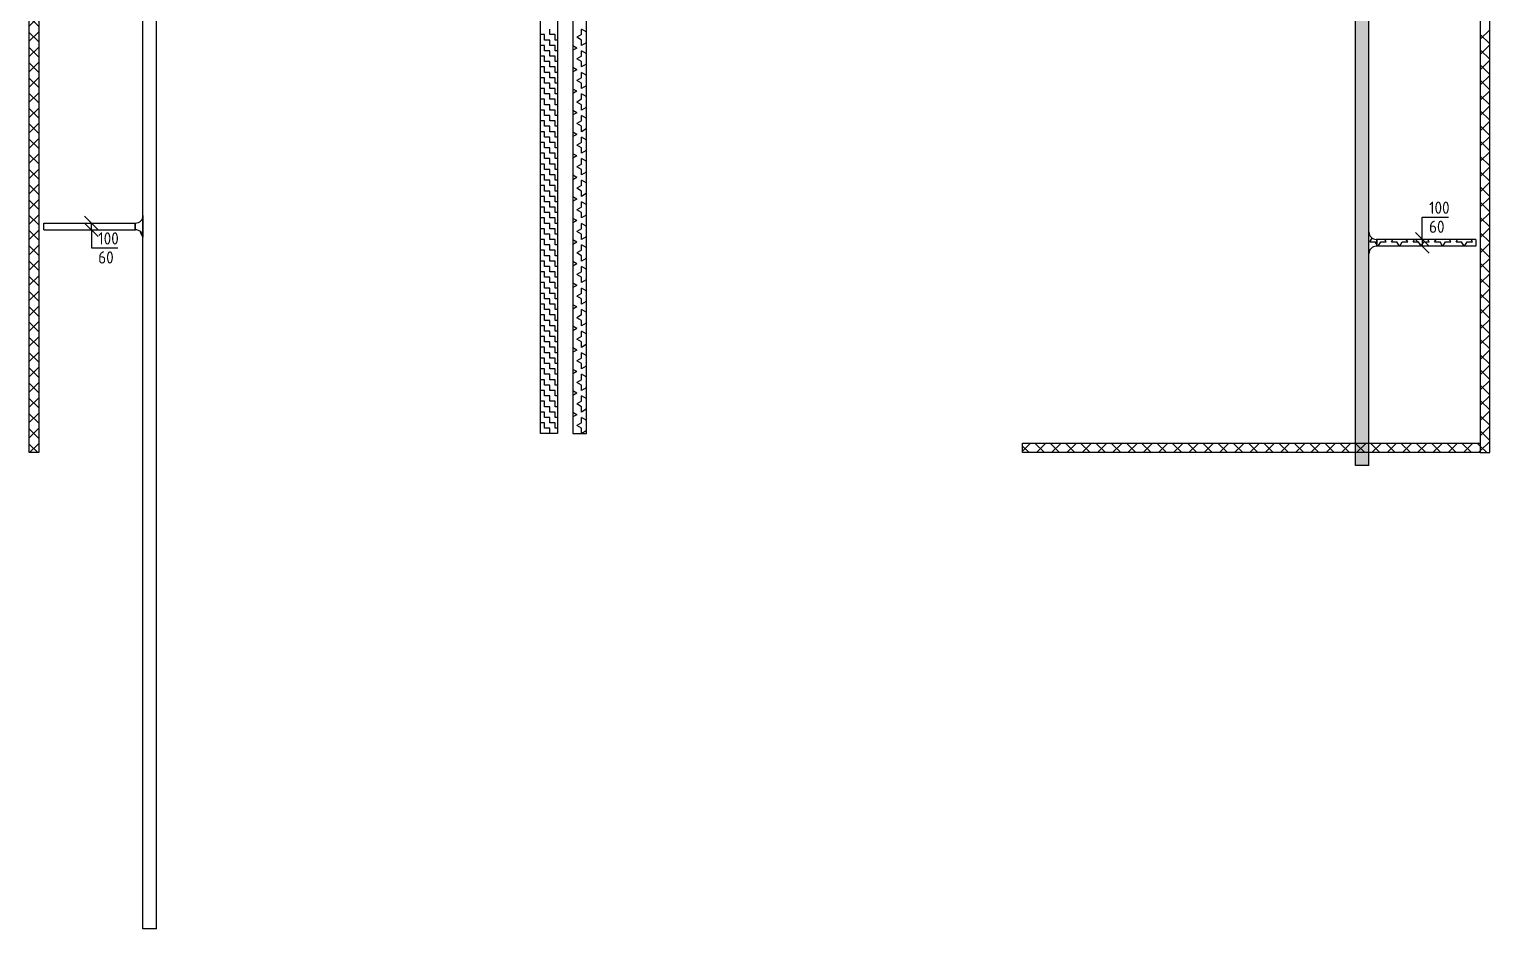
# Model space of a CAD drawing. Header units: millimetres. Extents: x -3262 to 109714, y 0 to 217318.
# Drawn here: x 88216 to 109714, y 162564 to 175807 of the extents above; entities that cross this region are included whole.
import ezdxf

# ---------------------------------------------------------------- set-up
doc = ezdxf.new("R2010")
doc.units = ezdxf.units.MM
doc.header["$LTSCALE"] = 100
for name, color, linetype in [('BL$4----_STEMPEL', 7, 'Continuous'), ('EL6131--_ENERGIEBEDR (1996)', 2, 'Continuous'), ('EL6131--_GEBOUWINST (1996)', 2, 'Continuous'), ('EL6131--_KG_D', 3, 'Continuous'), ('EM6131--_KG', 1, 'Continuous')]:
    doc.layers.add(name, color=color, linetype=linetype)
doc.styles.add('buro-018', font='BUROFONT.shx', dxfattribs={"height": 180})
doc.styles.add('CofelyArial', font='arial.ttf')
doc.styles.add('STABICAD-018', font='ISOCP.SHX', dxfattribs={"height": 1.8})

# ---------------------------------------------------------------- blocks, each defined once
blk = doc.blocks.new('*X49')
at = {"color": 0}
for p, q in [((12738, 35637), (12862, 35762)), ((12871, 35622), (12738, 35756)), ((12947, 35622), (13087, 35762)), ((13096, 35622), (12956, 35762)), ((13171, 35622), (13311, 35762)), ((13320, 35622), (13180, 35762)), ((13396, 35622), (13536, 35762)), ((13545, 35622), (13405, 35762)), ((13620, 35622), (13760, 35762)), ((13769, 35622), (13629, 35762)), ((13845, 35622), (13985, 35762)), ((13994, 35622), (13854, 35762)), ((14069, 35622), (14209, 35762)), ((14218, 35622), (14078, 35762)), ((14294, 35622), (14434, 35762)), ((14443, 35622), (14303, 35762)), ((14518, 35622), (14658, 35762)), ((14667, 35622), (14527, 35762)), ((14743, 35622), (14883, 35762)), ((14892, 35622), (14752, 35762)), ((14968, 35622), (15108, 35762)), ((15116, 35622), (14976, 35762)), ((15192, 35622), (15332, 35762)), ((15341, 35622), (15201, 35762)), ((15417, 35622), (15557, 35762)), ((15565, 35622), (15425, 35762)), ((15641, 35622), (15781, 35762)), ((15790, 35622), (15650, 35762)), ((15866, 35622), (16006, 35762)), ((16014, 35622), (15874, 35762)), ((16090, 35622), (16230, 35762)), ((16239, 35622), (16099, 35762)), ((16315, 35622), (16455, 35762)), ((16463, 35622), (16323, 35762)), ((16539, 35622), (16679, 35762)), ((16688, 35622), (16548, 35762)), ((16764, 35622), (16904, 35762)), ((16912, 35622), (16772, 35762)), ((16988, 35622), (17128, 35762)), ((17137, 35622), (16997, 35762)), ((17213, 35622), (17353, 35762)), ((17361, 35622), (17221, 35762)), ((17437, 35622), (17577, 35762)), ((17586, 35622), (17446, 35762)), ((17662, 35622), (17802, 35762)), ((17810, 35622), (17670, 35762)), ((17886, 35622), (18026, 35762)), ((18035, 35622), (17895, 35762)), ((18111, 35622), (18251, 35762)), ((18259, 35622), (18119, 35762)), ((18335, 35622), (18475, 35762)), ((18484, 35622), (18344, 35762)), ((18560, 35622), (18700, 35762)), ((18708, 35622), (18568, 35762)), ((18784, 35622), (18924, 35762)), ((18933, 35622), (18793, 35762)), ((19009, 35622), (19149, 35762)), ((19157, 35622), (19017, 35762)), ((19233, 35622), (19373, 35762)), ((19382, 35622), (19242, 35762)), ((19458, 35622), (19598, 35762)), ((19606, 35622), (19466, 35762)), ((19682, 35622), (19822, 35762)), ((19831, 35622), (19691, 35762)), ((19907, 35622), (20047, 35762)), ((20055, 35622), (19915, 35762)), ((20131, 35622), (20271, 35762)), ((20280, 35622), (20140, 35762)), ((20356, 35622), (20496, 35762)), ((20505, 35622), (20365, 35762)), ((20580, 35622), (20720, 35762)), ((20729, 35622), (20589, 35762)), ((20805, 35622), (20945, 35762)), ((20954, 35622), (20814, 35762)), ((21029, 35622), (21169, 35762)), ((21178, 35622), (21038, 35762)), ((21254, 35622), (21394, 35762)), ((21403, 35622), (21263, 35762)), ((21478, 35622), (21618, 35762)), ((21627, 35622), (21487, 35762)), ((21703, 35622), (21843, 35762)), ((21852, 35622), (21712, 35762)), ((21927, 35622), (22067, 35762)), ((22076, 35622), (21936, 35762)), ((22152, 35622), (22292, 35762)), ((22301, 35622), (22161, 35762)), ((22376, 35622), (22516, 35762)), ((22525, 35622), (22385, 35762)), ((22601, 35622), (22741, 35762)), ((22750, 35622), (22610, 35762)), ((22825, 35622), (22965, 35762)), ((22974, 35622), (22834, 35762)), ((23050, 35622), (23190, 35762)), ((23199, 35622), (23059, 35762)), ((23274, 35622), (23414, 35762)), ((23423, 35622), (23283, 35762)), ((23499, 35622), (23639, 35762)), ((23648, 35622), (23508, 35762)), ((23723, 35622), (23863, 35762)), ((23872, 35622), (23732, 35762)), ((23948, 35622), (24088, 35762)), ((24097, 35622), (23957, 35762)), ((24172, 35622), (24312, 35762)), ((24321, 35622), (24181, 35762)), ((24397, 35622), (24537, 35762)), ((24546, 35622), (24406, 35762)), ((24621, 35622), (24761, 35762)), ((24770, 35622), (24630, 35762)), ((24846, 35622), (24986, 35762)), ((24995, 35622), (24855, 35762)), ((25070, 35622), (25210, 35762)), ((25219, 35622), (25079, 35762)), ((25295, 35622), (25435, 35762)), ((25444, 35622), (25304, 35762)), ((25519, 35622), (25659, 35762)), ((25668, 35622), (25528, 35762)), ((25744, 35622), (25884, 35762)), ((25893, 35622), (25753, 35762)), ((25968, 35622), (26108, 35762)), ((26117, 35622), (25977, 35762)), ((26193, 35622), (26333, 35762)), ((26342, 35622), (26202, 35762)), ((26417, 35622), (26557, 35762)), ((26566, 35622), (26426, 35762)), ((26642, 35622), (26782, 35762)), ((26791, 35622), (26651, 35762)), ((26866, 35622), (27006, 35762)), ((27015, 35622), (26875, 35762)), ((27091, 35622), (27231, 35762)), ((27240, 35622), (27100, 35762)), ((27315, 35622), (27455, 35762)), ((27464, 35622), (27324, 35762)), ((27540, 35622), (27680, 35762)), ((27689, 35622), (27549, 35762)), ((27764, 35622), (27904, 35762)), ((27913, 35622), (27773, 35762)), ((27989, 35622), (28129, 35762)), ((28138, 35622), (27998, 35762)), ((28213, 35622), (28353, 35762)), ((28362, 35622), (28222, 35762)), ((28438, 35622), (28578, 35762)), ((28587, 35622), (28447, 35762)), ((28662, 35622), (28802, 35762)), ((28811, 35622), (28671, 35762)), ((28887, 35622), (29027, 35762)), ((29036, 35622), (28896, 35762)), ((29111, 35622), (29251, 35762)), ((29260, 35622), (29120, 35762)), ((29336, 35622), (29476, 35762)), ((29485, 35622), (29345, 35762)), ((29560, 35622), (29700, 35762)), ((29709, 35622), (29569, 35762)), ((29785, 35622), (29925, 35762)), ((29934, 35622), (29794, 35762)), ((30009, 35622), (30149, 35762)), ((30158, 35622), (30018, 35762)), ((30234, 35622), (30374, 35762)), ((30383, 35622), (30243, 35762)), ((30458, 35622), (30598, 35762)), ((30607, 35622), (30467, 35762))]:
    blk.add_line(p, q, dxfattribs=at)
blk = doc.blocks.new('*X57')
at = {"color": 0}
for p, q in [((12738, 14309), (12832, 14404)), ((12902, 14264), (12762, 14404)), ((12917, 14264), (13057, 14404)), ((13126, 14264), (12986, 14404)), ((13141, 14264), (13281, 14404)), ((13351, 14264), (13211, 14404)), ((13366, 14264), (13506, 14404)), ((13575, 14264), (13435, 14404)), ((13590, 14264), (13730, 14404)), ((13800, 14264), (13660, 14404)), ((13815, 14264), (13955, 14404)), ((14024, 14264), (13884, 14404)), ((14039, 14264), (14179, 14404)), ((14249, 14264), (14109, 14404)), ((14264, 14264), (14404, 14404)), ((14473, 14264), (14333, 14404)), ((14488, 14264), (14628, 14404)), ((14698, 14264), (14558, 14404)), ((14713, 14264), (14853, 14404)), ((14922, 14264), (14782, 14404)), ((14937, 14264), (15077, 14404)), ((15147, 14264), (15007, 14404)), ((15162, 14264), (15302, 14404)), ((15371, 14264), (15231, 14404)), ((15386, 14264), (15526, 14404)), ((15596, 14264), (15456, 14404)), ((15611, 14264), (15751, 14404)), ((15820, 14264), (15680, 14404)), ((15835, 14264), (15975, 14404)), ((16045, 14264), (15905, 14404)), ((16060, 14264), (16200, 14404)), ((16269, 14264), (16129, 14404)), ((16284, 14264), (16424, 14404)), ((16494, 14264), (16354, 14404)), ((16509, 14264), (16649, 14404)), ((16718, 14264), (16578, 14404)), ((16733, 14264), (16873, 14404)), ((16943, 14264), (16803, 14404)), ((16958, 14264), (17098, 14404)), ((17167, 14264), (17027, 14404)), ((17182, 14264), (17322, 14404)), ((17392, 14264), (17252, 14404)), ((17407, 14264), (17547, 14404)), ((17616, 14264), (17476, 14404)), ((17631, 14264), (17771, 14404)), ((17841, 14264), (17701, 14404)), ((17856, 14264), (17996, 14404)), ((18065, 14264), (17925, 14404)), ((18080, 14264), (18220, 14404)), ((18290, 14264), (18150, 14404)), ((18305, 14264), (18445, 14404)), ((18514, 14264), (18374, 14404)), ((18529, 14264), (18669, 14404)), ((18739, 14264), (18599, 14404)), ((18754, 14264), (18894, 14404)), ((18963, 14264), (18823, 14404))]:
    blk.add_line(p, q, dxfattribs=at)
blk = doc.blocks.new('*X58')
at = {"color": 0}
for p, q in [((12738, 21045), (12835, 21142)), ((12878, 21023), (12759, 21142)), ((12738, 20820), (12878, 20960)), ((12878, 20798), (12738, 20938)), ((12738, 20595), (12878, 20735)), ((12878, 20574), (12738, 20714)), ((12738, 20371), (12878, 20511)), ((12878, 20349), (12738, 20489)), ((12738, 20146), (12878, 20286)), ((12878, 20125), (12738, 20265)), ((12738, 19922), (12878, 20062)), ((12878, 19900), (12738, 20040)), ((12738, 19697), (12878, 19837)), ((12878, 19676), (12738, 19816)), ((12738, 19473), (12878, 19613)), ((12878, 19451), (12738, 19591)), ((12738, 19248), (12878, 19388)), ((12878, 19227), (12738, 19367)), ((12738, 19024), (12878, 19164)), ((12878, 19002), (12738, 19142)), ((12738, 18799), (12878, 18939)), ((12878, 18778), (12738, 18918)), ((12738, 18575), (12878, 18715)), ((12878, 18553), (12738, 18693)), ((12738, 18350), (12878, 18490)), ((12878, 18329), (12738, 18469)), ((12738, 18126), (12878, 18266)), ((12878, 18104), (12738, 18244)), ((12738, 17901), (12878, 18041)), ((12878, 17880), (12738, 18020)), ((12738, 17677), (12878, 17817)), ((12878, 17655), (12738, 17795)), ((12738, 17452), (12878, 17592)), ((12878, 17431), (12738, 17571)), ((12738, 17228), (12878, 17368)), ((12878, 17206), (12738, 17346)), ((12738, 17003), (12878, 17143)), ((12878, 16982), (12738, 17122)), ((12738, 16779), (12878, 16919)), ((12878, 16757), (12738, 16897)), ((12738, 16554), (12878, 16694)), ((12878, 16533), (12738, 16673)), ((12738, 16330), (12878, 16470)), ((12878, 16308), (12738, 16448)), ((12738, 16105), (12878, 16245)), ((12878, 16084), (12738, 16224)), ((12738, 15881), (12878, 16021)), ((12878, 15859), (12738, 15999)), ((12738, 15656), (12878, 15796)), ((12878, 15635), (12738, 15775)), ((12738, 15432), (12878, 15572)), ((12878, 15410), (12738, 15550)), ((12738, 15207), (12878, 15347)), ((12878, 15186), (12738, 15326)), ((12738, 14983), (12878, 15123)), ((12878, 14961), (12738, 15101)), ((12738, 14758), (12878, 14898)), ((12878, 14737), (12738, 14877)), ((12738, 14534), (12878, 14674)), ((12878, 14512), (12738, 14652)), ((12762, 14404), (12738, 14428)), ((12832, 14404), (12878, 14449))]:
    blk.add_line(p, q, dxfattribs=at)
blk = doc.blocks.new('*X59')
at = {"color": 0}
for p, q in [((13097, 28178), (13176, 28178)), ((13097, 28099), (13097, 28178)), ((13176, 28178), (13176, 28235)), ((13256, 28178), (13335, 28178)), ((13256, 28099), (13256, 28178)), ((13335, 28178), (13335, 28235)), ((13414, 28178), (13494, 28178)), ((13414, 28099), (13414, 28178)), ((13494, 28178), (13494, 28235)), ((13573, 28178), (13652, 28178)), ((13573, 28099), (13573, 28178)), ((13652, 28178), (13652, 28235)), ((13732, 28178), (13811, 28178)), ((13732, 28099), (13732, 28178)), ((13811, 28178), (13811, 28235)), ((13891, 28178), (13970, 28178)), ((13891, 28099), (13891, 28178)), ((13970, 28178), (13970, 28235)), ((14049, 28178), (14129, 28178)), ((14049, 28099), (14049, 28178)), ((14129, 28178), (14129, 28235)), ((14208, 28178), (14288, 28178)), ((14208, 28099), (14208, 28178)), ((14288, 28178), (14288, 28235)), ((14367, 28178), (14446, 28178)), ((14367, 28099), (14367, 28178)), ((14446, 28178), (14446, 28235)), ((14526, 28178), (14605, 28178)), ((14526, 28099), (14526, 28178)), ((14605, 28178), (14605, 28235)), ((14684, 28178), (14764, 28178)), ((14684, 28099), (14684, 28178)), ((14764, 28178), (14764, 28235)), ((14843, 28178), (14922, 28178)), ((14843, 28099), (14843, 28178)), ((14922, 28178), (14922, 28235)), ((15002, 28178), (15081, 28178)), ((15002, 28099), (15002, 28178)), ((15081, 28178), (15081, 28235)), ((15161, 28178), (15240, 28178)), ((15161, 28099), (15161, 28178)), ((15240, 28178), (15240, 28235)), ((15319, 28178), (15399, 28178)), ((15319, 28099), (15319, 28178)), ((15399, 28178), (15399, 28235)), ((15478, 28178), (15558, 28178)), ((15478, 28099), (15478, 28178)), ((15558, 28178), (15558, 28235)), ((15637, 28178), (15716, 28178)), ((15637, 28099), (15637, 28178)), ((15716, 28178), (15716, 28235)), ((15796, 28178), (15875, 28178)), ((15796, 28099), (15796, 28178)), ((15875, 28178), (15875, 28235)), ((15954, 28178), (16034, 28178)), ((15954, 28099), (15954, 28178)), ((16034, 28178), (16034, 28235)), ((16113, 28178), (16192, 28178)), ((16113, 28099), (16113, 28178)), ((16192, 28178), (16192, 28235)), ((16272, 28178), (16351, 28178)), ((16272, 28099), (16272, 28178)), ((16351, 28178), (16351, 28235)), ((16431, 28178), (16510, 28178)), ((16431, 28099), (16431, 28178)), ((16510, 28178), (16510, 28235)), ((16589, 28178), (16669, 28178)), ((16589, 28099), (16589, 28178)), ((16669, 28178), (16669, 28235)), ((16748, 28178), (16828, 28178)), ((16748, 28099), (16748, 28178)), ((16828, 28178), (16828, 28235)), ((16907, 28178), (16986, 28178)), ((16907, 28099), (16907, 28178)), ((16986, 28178), (16986, 28235)), ((17066, 28178), (17145, 28178)), ((17066, 28099), (17066, 28178)), ((17145, 28178), (17145, 28235)), ((17224, 28178), (17304, 28178)), ((17224, 28099), (17224, 28178)), ((17304, 28178), (17304, 28235)), ((17383, 28178), (17462, 28178)), ((17383, 28099), (17383, 28178)), ((17462, 28178), (17462, 28235)), ((17542, 28178), (17621, 28178)), ((17542, 28099), (17542, 28178)), ((17621, 28178), (17621, 28235)), ((17701, 28178), (17780, 28178)), ((17701, 28099), (17701, 28178)), ((17780, 28178), (17780, 28235)), ((17859, 28178), (17939, 28178)), ((17859, 28099), (17859, 28178)), ((17939, 28178), (17939, 28235)), ((18018, 28178), (18098, 28178)), ((18018, 28099), (18018, 28178)), ((18098, 28178), (18098, 28235)), ((18177, 28178), (18256, 28178)), ((18177, 28099), (18177, 28178)), ((18256, 28178), (18256, 28235)), ((18336, 28178), (18415, 28178)), ((18336, 28099), (18336, 28178)), ((18415, 28178), (18415, 28235)), ((18494, 28178), (18574, 28178)), ((18494, 28099), (18494, 28178)), ((18574, 28178), (18574, 28235)), ((18653, 28178), (18732, 28178)), ((18653, 28099), (18653, 28178)), ((18732, 28178), (18732, 28235)), ((18812, 28178), (18891, 28178)), ((18812, 28099), (18812, 28178)), ((18891, 28178), (18891, 28235)), ((13021, 28099), (13097, 28099)), ((13097, 28019), (13176, 28019)), ((13097, 27985), (13097, 28019)), ((13176, 28099), (13256, 28099)), ((13176, 28019), (13176, 28099)), ((13256, 28019), (13335, 28019)), ((13256, 27985), (13256, 28019)), ((13335, 28099), (13414, 28099)), ((13335, 28019), (13335, 28099)), ((13414, 28019), (13494, 28019)), ((13414, 27985), (13414, 28019)), ((13494, 28099), (13573, 28099)), ((13494, 28019), (13494, 28099)), ((13573, 28019), (13652, 28019)), ((13573, 27985), (13573, 28019)), ((13652, 28099), (13732, 28099)), ((13652, 28019), (13652, 28099)), ((13732, 28019), (13811, 28019)), ((13732, 27985), (13732, 28019)), ((13811, 28099), (13891, 28099)), ((13811, 28019), (13811, 28099)), ((13891, 28019), (13970, 28019)), ((13891, 27985), (13891, 28019)), ((13970, 28099), (14049, 28099)), ((13970, 28019), (13970, 28099)), ((14049, 28019), (14129, 28019)), ((14049, 27985), (14049, 28019)), ((14129, 28099), (14208, 28099)), ((14129, 28019), (14129, 28099)), ((14208, 28019), (14288, 28019)), ((14208, 27985), (14208, 28019)), ((14288, 28099), (14367, 28099)), ((14288, 28019), (14288, 28099)), ((14367, 28019), (14446, 28019)), ((14367, 27985), (14367, 28019)), ((14446, 28099), (14526, 28099)), ((14446, 28019), (14446, 28099)), ((14526, 28019), (14605, 28019)), ((14526, 27985), (14526, 28019)), ((14605, 28099), (14684, 28099)), ((14605, 28019), (14605, 28099)), ((14684, 28019), (14764, 28019)), ((14684, 27985), (14684, 28019)), ((14764, 28099), (14843, 28099)), ((14764, 28019), (14764, 28099)), ((14843, 28019), (14922, 28019)), ((14843, 27985), (14843, 28019)), ((14922, 28099), (15002, 28099)), ((14922, 28019), (14922, 28099)), ((15002, 28019), (15081, 28019)), ((15002, 27985), (15002, 28019)), ((15081, 28099), (15161, 28099)), ((15081, 28019), (15081, 28099)), ((15161, 28019), (15240, 28019)), ((15161, 27985), (15161, 28019)), ((15240, 28099), (15319, 28099)), ((15240, 28019), (15240, 28099)), ((15319, 28019), (15399, 28019)), ((15319, 27985), (15319, 28019)), ((15399, 28099), (15478, 28099)), ((15399, 28019), (15399, 28099)), ((15478, 28019), (15558, 28019)), ((15478, 27985), (15478, 28019)), ((15558, 28099), (15637, 28099)), ((15558, 28019), (15558, 28099)), ((15637, 28019), (15716, 28019)), ((15637, 27985), (15637, 28019)), ((15716, 28099), (15796, 28099)), ((15716, 28019), (15716, 28099)), ((15796, 28019), (15875, 28019)), ((15796, 27985), (15796, 28019)), ((15875, 28099), (15954, 28099)), ((15875, 28019), (15875, 28099)), ((15954, 28019), (16034, 28019)), ((15954, 27985), (15954, 28019)), ((16034, 28099), (16113, 28099)), ((16034, 28019), (16034, 28099)), ((16113, 28019), (16192, 28019)), ((16113, 27985), (16113, 28019)), ((16192, 28099), (16272, 28099)), ((16192, 28019), (16192, 28099)), ((16272, 28019), (16351, 28019)), ((16272, 27985), (16272, 28019)), ((16351, 28099), (16431, 28099)), ((16351, 28019), (16351, 28099)), ((16431, 28019), (16510, 28019)), ((16431, 27985), (16431, 28019)), ((16510, 28099), (16589, 28099)), ((16510, 28019), (16510, 28099)), ((16589, 28019), (16669, 28019)), ((16589, 27985), (16589, 28019)), ((16669, 28099), (16748, 28099)), ((16669, 28019), (16669, 28099)), ((16748, 28019), (16828, 28019)), ((16748, 27985), (16748, 28019)), ((16828, 28099), (16907, 28099)), ((16828, 28019), (16828, 28099)), ((16907, 28019), (16986, 28019)), ((16907, 27985), (16907, 28019)), ((16986, 28099), (17066, 28099)), ((16986, 28019), (16986, 28099)), ((17066, 28019), (17145, 28019)), ((17066, 27985), (17066, 28019)), ((17145, 28099), (17224, 28099)), ((17145, 28019), (17145, 28099)), ((17224, 28019), (17304, 28019)), ((17224, 27985), (17224, 28019)), ((17304, 28099), (17383, 28099)), ((17304, 28019), (17304, 28099)), ((17383, 28019), (17462, 28019)), ((17383, 27985), (17383, 28019)), ((17462, 28099), (17542, 28099)), ((17462, 28019), (17462, 28099)), ((17542, 28019), (17621, 28019)), ((17542, 27985), (17542, 28019)), ((17621, 28099), (17701, 28099)), ((17621, 28019), (17621, 28099)), ((17701, 28019), (17780, 28019)), ((17701, 27985), (17701, 28019)), ((17780, 28099), (17859, 28099)), ((17780, 28019), (17780, 28099)), ((17859, 28019), (17939, 28019)), ((17859, 27985), (17859, 28019)), ((17939, 28099), (18018, 28099)), ((17939, 28019), (17939, 28099)), ((18018, 28019), (18098, 28019)), ((18018, 27985), (18018, 28019)), ((18098, 28099), (18177, 28099)), ((18098, 28019), (18098, 28099)), ((18177, 28019), (18256, 28019)), ((18177, 27985), (18177, 28019)), ((18256, 28099), (18336, 28099)), ((18256, 28019), (18256, 28099)), ((18336, 28019), (18415, 28019)), ((18336, 27985), (18336, 28019)), ((18415, 28099), (18494, 28099)), ((18415, 28019), (18415, 28099)), ((18494, 28019), (18574, 28019)), ((18494, 27985), (18494, 28019)), ((18574, 28099), (18653, 28099)), ((18574, 28019), (18574, 28099)), ((18653, 28019), (18732, 28019)), ((18653, 27985), (18653, 28019)), ((18732, 28099), (18812, 28099)), ((18732, 28019), (18732, 28099)), ((18812, 28019), (18891, 28019)), ((18812, 27985), (18812, 28019)), ((18891, 28099), (18971, 28099)), ((18891, 28019), (18891, 28099))]:
    blk.add_line(p, q, dxfattribs=at)
blk = doc.blocks.new('*X60')
at = {"color": 0}
for p, q in [((13295, 27703), (13263, 27759)), ((13295, 27703), (13328, 27759)), ((13613, 27703), (13580, 27759)), ((13613, 27703), (13645, 27759)), ((13930, 27703), (13898, 27759)), ((13930, 27703), (13963, 27759)), ((14248, 27703), (14215, 27759)), ((14248, 27703), (14280, 27759)), ((14565, 27703), (14533, 27759)), ((14565, 27703), (14598, 27759)), ((14883, 27703), (14850, 27759)), ((14883, 27703), (14915, 27759)), ((15200, 27703), (15168, 27759)), ((15200, 27703), (15233, 27759)), ((15518, 27703), (15485, 27759)), ((15518, 27703), (15550, 27759)), ((15835, 27703), (15803, 27759)), ((15835, 27703), (15868, 27759)), ((16153, 27703), (16120, 27759)), ((16153, 27703), (16185, 27759)), ((16470, 27703), (16438, 27759)), ((16470, 27703), (16503, 27759)), ((16788, 27703), (16755, 27759)), ((16788, 27703), (16820, 27759)), ((17105, 27703), (17073, 27759)), ((17105, 27703), (17138, 27759)), ((17423, 27703), (17390, 27759)), ((17423, 27703), (17455, 27759)), ((17740, 27703), (17708, 27759)), ((17740, 27703), (17773, 27759)), ((18058, 27703), (18025, 27759)), ((18058, 27703), (18090, 27759)), ((18375, 27703), (18343, 27759)), ((18375, 27703), (18408, 27759)), ((18693, 27703), (18660, 27759)), ((18693, 27703), (18725, 27759)), ((13021, 27634), (13097, 27634)), ((13057, 27565), (13021, 27628)), ((13054, 27559), (13057, 27565)), ((13097, 27634), (13137, 27703)), ((13176, 27634), (13137, 27703)), ((13176, 27634), (13256, 27634)), ((13216, 27565), (13256, 27634)), ((13219, 27559), (13216, 27565)), ((13335, 27634), (13414, 27634)), ((13375, 27565), (13335, 27634)), ((13371, 27559), (13375, 27565)), ((13414, 27634), (13454, 27703)), ((13494, 27634), (13454, 27703)), ((13494, 27634), (13573, 27634)), ((13533, 27565), (13573, 27634)), ((13537, 27559), (13533, 27565)), ((13652, 27634), (13732, 27634)), ((13692, 27565), (13652, 27634)), ((13689, 27559), (13692, 27565)), ((13732, 27634), (13772, 27703)), ((13811, 27634), (13772, 27703)), ((13811, 27634), (13891, 27634)), ((13851, 27565), (13891, 27634)), ((13854, 27559), (13851, 27565)), ((13970, 27634), (14049, 27634)), ((14010, 27565), (13970, 27634)), ((14006, 27559), (14010, 27565)), ((14049, 27634), (14089, 27703)), ((14129, 27634), (14089, 27703)), ((14129, 27634), (14208, 27634)), ((14168, 27565), (14208, 27634)), ((14172, 27559), (14168, 27565)), ((14327, 27565), (14287, 27634)), ((14287, 27634), (14367, 27634)), ((14324, 27559), (14327, 27565)), ((14367, 27634), (14407, 27703)), ((14446, 27634), (14407, 27703)), ((14446, 27634), (14526, 27634)), ((14486, 27565), (14526, 27634)), ((14489, 27559), (14486, 27565)), ((14605, 27634), (14684, 27634)), ((14645, 27565), (14605, 27634)), ((14641, 27559), (14645, 27565)), ((14684, 27634), (14724, 27703)), ((14764, 27634), (14724, 27703)), ((14764, 27634), (14843, 27634)), ((14803, 27565), (14843, 27634)), ((14807, 27559), (14803, 27565)), ((14922, 27634), (15002, 27634)), ((14962, 27565), (14922, 27634)), ((14959, 27559), (14962, 27565)), ((15002, 27634), (15042, 27703)), ((15081, 27634), (15042, 27703)), ((15081, 27634), (15161, 27634)), ((15121, 27565), (15161, 27634)), ((15124, 27559), (15121, 27565)), ((15240, 27634), (15319, 27634)), ((15280, 27565), (15240, 27634)), ((15276, 27559), (15280, 27565)), ((15319, 27634), (15359, 27703)), ((15399, 27634), (15359, 27703)), ((15399, 27634), (15478, 27634)), ((15438, 27565), (15478, 27634)), ((15442, 27559), (15438, 27565)), ((15597, 27565), (15557, 27634)), ((15557, 27634), (15637, 27634)), ((15594, 27559), (15597, 27565)), ((15637, 27634), (15677, 27703)), ((15716, 27634), (15677, 27703)), ((15716, 27634), (15796, 27634)), ((15756, 27565), (15796, 27634)), ((15759, 27559), (15756, 27565)), ((15875, 27634), (15954, 27634)), ((15915, 27565), (15875, 27634)), ((15911, 27559), (15915, 27565)), ((15954, 27634), (15994, 27703)), ((16034, 27634), (15994, 27703)), ((16034, 27634), (16113, 27634)), ((16073, 27565), (16113, 27634)), ((16077, 27559), (16073, 27565)), ((16192, 27634), (16272, 27634)), ((16232, 27565), (16192, 27634)), ((16229, 27559), (16232, 27565)), ((16272, 27634), (16312, 27703)), ((16351, 27634), (16312, 27703)), ((16351, 27634), (16431, 27634)), ((16391, 27565), (16431, 27634)), ((16394, 27559), (16391, 27565)), ((16510, 27634), (16589, 27634)), ((16550, 27565), (16510, 27634)), ((16546, 27559), (16550, 27565)), ((16589, 27634), (16629, 27703)), ((16669, 27634), (16629, 27703)), ((16669, 27634), (16748, 27634)), ((16708, 27565), (16748, 27634)), ((16712, 27559), (16708, 27565)), ((16867, 27565), (16827, 27634)), ((16827, 27634), (16907, 27634)), ((16864, 27559), (16867, 27565)), ((16907, 27634), (16947, 27703)), ((16986, 27634), (16947, 27703)), ((16986, 27634), (17066, 27634)), ((17026, 27565), (17066, 27634)), ((17029, 27559), (17026, 27565)), ((17145, 27634), (17224, 27634)), ((17185, 27565), (17145, 27634)), ((17181, 27559), (17185, 27565)), ((17224, 27634), (17264, 27703)), ((17304, 27634), (17264, 27703)), ((17304, 27634), (17383, 27634)), ((17343, 27565), (17383, 27634)), ((17347, 27559), (17343, 27565)), ((17462, 27634), (17542, 27634)), ((17502, 27565), (17462, 27634)), ((17499, 27559), (17502, 27565)), ((17542, 27634), (17582, 27703)), ((17621, 27634), (17582, 27703)), ((17621, 27634), (17701, 27634)), ((17661, 27565), (17701, 27634)), ((17664, 27559), (17661, 27565)), ((17780, 27634), (17859, 27634)), ((17820, 27565), (17780, 27634)), ((17816, 27559), (17820, 27565)), ((17859, 27634), (17899, 27703)), ((17939, 27634), (17899, 27703)), ((17939, 27634), (18018, 27634)), ((17978, 27565), (18018, 27634)), ((17982, 27559), (17978, 27565)), ((18137, 27565), (18097, 27634)), ((18097, 27634), (18177, 27634)), ((18134, 27559), (18137, 27565)), ((18177, 27634), (18217, 27703)), ((18256, 27634), (18217, 27703)), ((18256, 27634), (18336, 27634)), ((18296, 27565), (18336, 27634)), ((18299, 27559), (18296, 27565)), ((18415, 27634), (18494, 27634)), ((18455, 27565), (18415, 27634)), ((18451, 27559), (18455, 27565)), ((18494, 27634), (18534, 27703)), ((18574, 27634), (18534, 27703)), ((18574, 27634), (18653, 27634)), ((18613, 27565), (18653, 27634)), ((18617, 27559), (18613, 27565)), ((18732, 27634), (18812, 27634)), ((18772, 27565), (18732, 27634)), ((18769, 27559), (18772, 27565)), ((18812, 27634), (18852, 27703)), ((18891, 27634), (18852, 27703)), ((18891, 27634), (18971, 27634)), ((18931, 27565), (18971, 27634)), ((18934, 27559), (18931, 27565))]:
    blk.add_line(p, q, dxfattribs=at)
blk = doc.blocks.new('*U154')
at = {"color": 0, "linetype": 'Continuous'}
for p, q in [((0, 100, -2730), (43290, 100, -2730)), ((0, -100, -2730), (0, 100, -2730)), ((0, -100, -2730), (43290, -100, -2730))]:
    blk.add_line(p, q, dxfattribs=at)
at = {"layer": 'BL$4----_STEMPEL', "color": 1, "style": 'CofelyArial'}
for tag in ['CODE', 'POSITIONCODE', 'SECTIONCODE']:
    blk.add_attdef(tag, (107836, 169384, 2730), '', height=1.8, dxfattribs=at)
blk = doc.blocks.new('*U153')
at = {"color": 0, "linetype": 'Continuous'}
for p, q in [((0, 50, -2730), (1459, 50, -2730)), ((0, -50, -2730), (0, 50, -2730)), ((1459, -50, -2730), (1459, 50, -2730)), ((0, -50, -2730), (1459, -50, -2730))]:
    blk.add_line(p, q, dxfattribs=at)
at = {"layer": 'BL$4----_STEMPEL', "color": 1, "style": 'buro-018'}
for tag in ['CODE', 'POSITIONCODE', 'SECTIONCODE']:
    blk.add_attdef(tag, (109510, 172662, 2730), '', height=1.8, dxfattribs=at)
blk = doc.blocks.new('*U155')
at = {"color": 0, "linetype": 'Continuous'}
for p, q in [((0, -160, -2730), (0, 160, -2730)), ((115, 50, -2730), (110, 50, -2730)), ((115, -50, -2730), (115, 50, -2730)), ((115, -50, -2730), (110, -50, -2730))]:
    blk.add_line(p, q, dxfattribs=at)
for centre, start, end in [((110, 160, -2730), 180, 270), ((110, -160, -2730), 90, 180)]:
    blk.add_arc(centre, 110, start, end, dxfattribs=at)
at = {"layer": 'BL$4----_STEMPEL', "color": 1, "style": 'buro-018'}
for tag in ['CODE', 'POSITIONCODE', 'SECTIONCODE']:
    blk.add_attdef(tag, (107936, 172662, 2730), '', height=1.8, dxfattribs=at)
blk = doc.blocks.new('*U156')
at = {"color": 0, "linetype": 'Continuous'}
for p, q in [((0, 0, -2730), (0, 327, -2730)), ((0, 327, -2730), (388, 327, -2730)), ((100, -100, -2730), (-100, 100, -2730)), ((100, -200, -2730), (-100, 0, -2730)), ((0, 0, -2730), (0, -100, -2730))]:
    blk.add_line(p, q, dxfattribs=at)
at = {"color": 0, "linetype": 'Continuous', "style": 'STABICAD-018'}
for s, p in [('100', (100, 377, -2730)), ('60', (100, 97, -2730))]:
    blk.add_text(s, height=180, dxfattribs=at).set_placement(p)
at = {"layer": 'BL$4----_STEMPEL', "color": 1, "style": 'buro-018'}
blk.add_attdef('CODE', (108720, 172712, 2730), '', height=1.8, dxfattribs=at)
blk = doc.blocks.new('*U164')
at = {"color": 0, "linetype": 'Continuous'}
for p, q in [((0, 50, -2730), (1342, 50, -2730)), ((0, -50, -2730), (0, 50, -2730)), ((1342, -50, -2730), (1342, 50, -2730)), ((0, -50, -2730), (1342, -50, -2730))]:
    blk.add_line(p, q, dxfattribs=at)
at = {"layer": 'BL$4----_STEMPEL', "color": 1, "style": 'buro-018'}
for tag in ['CODE', 'POSITIONCODE', 'SECTIONCODE']:
    blk.add_attdef(tag, (88433, 172904, 2730), '', height=1.8, dxfattribs=at)
blk = doc.blocks.new('*U163')
at = {"color": 0, "linetype": 'Continuous'}
for p, q in [((0, -160, -2730), (0, 160, -2730)), ((115, 50, -2730), (110, 50, -2730)), ((115, -50, -2730), (115, 50, -2730)), ((115, -50, -2730), (110, -50, -2730))]:
    blk.add_line(p, q, dxfattribs=at)
for centre, start, end in [((110, 160, -2730), 180, 270), ((110, -160, -2730), 90, 180)]:
    blk.add_arc(centre, 110, start, end, dxfattribs=at)
at = {"layer": 'BL$4----_STEMPEL', "color": 1, "style": 'buro-018'}
for tag in ['CODE', 'POSITIONCODE', 'SECTIONCODE']:
    blk.add_attdef(tag, (89890, 172904, 2730), '', height=1.8, dxfattribs=at)
blk = doc.blocks.new('*U165')
at = {"color": 0, "linetype": 'Continuous'}
for p, q in [((100, 0, -2730), (-100, 200, -2730)), ((100, -100, -2730), (-100, 100, -2730)), ((0, 0, -2730), (0, 100, -2730)), ((0, 0, -2730), (0, -267, -2730)), ((0, -267, -2730), (388, -267, -2730))]:
    blk.add_line(p, q, dxfattribs=at)
at = {"color": 0, "linetype": 'Continuous', "style": 'STABICAD-018'}
for s, p in [('100', (100, -217, -2730)), ('60', (100, -497, -2730))]:
    blk.add_text(s, height=180, dxfattribs=at).set_placement(p)
at = {"layer": 'BL$4----_STEMPEL', "color": 1, "style": 'buro-018'}
blk.add_attdef('CODE', (89775, 172854, 2730), '', height=1.8, dxfattribs=at)
blk = doc.blocks.new('*U162')
at = {"color": 0, "linetype": 'Continuous'}
for p, q in [((0, 100, -2730), (23585, 100, -2730)), ((0, -100, -2730), (0, 100, -2730)), ((23585, -100, -2730), (23585, 100, -2730)), ((0, -100, -2730), (23585, -100, -2730))]:
    blk.add_line(p, q, dxfattribs=at)
at = {"layer": 'BL$4----_STEMPEL', "color": 1, "style": 'buro-018'}
for tag in ['CODE', 'POSITIONCODE', 'SECTIONCODE']:
    blk.add_attdef(tag, (89990, 162564, 2730), '', height=1.8, dxfattribs=at)

msp = doc.modelspace()

# ---------------------------------------------------------------- hatches: boundary and pattern name
at = {"layer": 'EL6131--_ENERGIEBEDR (1996)', "linetype": 'Continuous'}
h = msp.add_hatch(dxfattribs=at)
h.set_pattern_fill('STARS', color=1, scale=25)
h.set_pattern_definition([(0, (23198.14, 53882.63), (0, 137.48153), [79.375, -79.375]), (60, (23198.14, 53882.63), (-119.0625, 68.74077), [79.375, -79.375]), (120, (23237.83, 53951.37), (-119.0625, -68.74077), [79.375, -79.375])])
h.paths.add_polyline_path([(107736, 169384), (107936, 169384), (107936, 212674), (107736, 212674)])
at = {"layer": 'EL6131--_ENERGIEBEDR (1996)'}
h = msp.add_hatch(dxfattribs=at)
h.set_pattern_fill('STARS', color=1, scale=25)
edge = h.paths.add_edge_path()
edge.add_line((90205, 186464), (96214, 186464))
edge = h.paths.add_edge_path()
edge.add_line((90205, 186264), (96214, 186264))
edge = h.paths.add_edge_path(flags=16)
edge.add_line((90205, 186264), (90205, 186464))
edge = h.paths.add_edge_path()
edge.add_line((96214, 186264), (96214, 186464))
edge = h.paths.add_edge_path(flags=17)
edge.add_arc((90205, 186149), 115, 90, 180)
edge = h.paths.add_edge_path()
edge.add_arc((90205, 186149), 315, 90, 180)
edge = h.paths.add_edge_path(flags=17)
edge.add_line((90205, 186264), (90205, 186464))
edge = h.paths.add_edge_path(flags=17)
edge.add_line((90090, 186149), (89890, 186149))
edge = h.paths.add_edge_path()
edge.add_line((89890, 162564), (89890, 186149))
edge = h.paths.add_edge_path()
edge.add_line((90090, 162564), (90090, 186149))
edge = h.paths.add_edge_path()
edge.add_line((90090, 162564), (89890, 162564))
edge = h.paths.add_edge_path()
edge.add_line((90090, 186149), (89890, 186149))
h = msp.add_hatch(dxfattribs=at)
h.set_pattern_fill('STARS', color=1, scale=25)
edge = h.paths.add_edge_path()
edge.add_line((88433, 172954), (89775, 172954))
edge = h.paths.add_edge_path()
edge.add_line((88433, 172854), (89775, 172854))
edge = h.paths.add_edge_path()
edge.add_line((88433, 172854), (88433, 172954))
edge = h.paths.add_edge_path(flags=16)
edge.add_line((89775, 172854), (89775, 172954))
edge = h.paths.add_edge_path()
edge.add_line((89890, 173064), (89890, 172744))
edge = h.paths.add_edge_path()
edge.add_arc((89780, 173064), 110, 270, 360)
edge = h.paths.add_edge_path()
edge.add_arc((89780, 172744), 110, 0, 90)
edge = h.paths.add_edge_path()
edge.add_line((89775, 172954), (89775, 172854))
edge = h.paths.add_edge_path()
edge.add_line((89775, 172854), (89780, 172854))
edge = h.paths.add_edge_path()
edge.add_line((89775, 172954), (89780, 172954))
h = msp.add_hatch(dxfattribs=at)
h.set_pattern_fill('STARS', color=1, scale=25)
h.paths.add_polyline_path([(109510, 172712), (108051, 172712), (108051, 172612), (109510, 172612)])
h.paths.add_polyline_path([(108051, 172712), (108046, 172712, -0.414214), (107936, 172822), (107936, 172502, -0.414214), (108046, 172612), (108051, 172612)])

# ---------------------------------------------------------------- linework, layer by layer
for points in [[(95863, 205114), (96219, 205114), (96219, 191997), (96219, 191793), (96219, 190179), (95066, 190179), (95066, 190897), (94762, 190897), (94762, 189929), (96219, 189929), (96219, 183561), (96219, 169857), (96419, 169857), (96419, 186686), (96419, 186686), (96419, 192219), (108837, 192219)], [(95741, 189374), (94868, 189374), (94868, 189779), (95743, 189779), (95743, 205234), (95863, 205234), (95863, 205234), (95863, 205234), (95863, 191993), (108837, 191993), (108837, 191793), (95993, 191793), (95993, 186686), (95993, 186686), (95993, 169857), (95743, 169857), (95743, 187096), (95743, 189374)]]:
    msp.add_lwpolyline(points, dxfattribs=at)
at = {"layer": 'EL6131--_GEBOUWINST (1996)', "color": 2, "linetype": 'Continuous'}
for points in [[(109714, 169574), (109713, 212674), (109573, 212674), (109574, 169574)], [(88216, 169574), (88216, 187449), (88356, 187449), (88356, 169574)], [(109574, 169574), (102836, 169574), (102836, 169714), (109574, 169714)]]:
    msp.add_lwpolyline(points, close=True, dxfattribs=at)

# ---------------------------------------------------------------- block references
at = {"layer": 'EL6131--_ENERGIEBEDR (1996)', "color": 1, "linetype": 'Continuous', "rotation": 90}
for name in ['*X60', '*X59']:
    msp.add_blockref(name, (123978, 156836), dxfattribs=at)
at = {"layer": 'EL6131--_GEBOUWINST (1996)', "color": 1, "linetype": 'Continuous', "rotation": 90}
for name in ['*X57', '*X49', '*X58']:
    msp.add_blockref(name, (123978, 156836), dxfattribs=at)
at = {"layer": 'EL6131--_KG_D', "linetype": 'Continuous'}
for name, p, rotation in [('*U154', (107836, 169384, 2730), 90.00000000000001), ('*U162', (89990, 162564, 2730), 90.00000000000001), ('*U163', (89890, 172904, 2730), 180), ('*U153', (109510, 172662, 2730), 180)]:
    msp.add_blockref(name, p, dxfattribs=dict(at, rotation=rotation))
for name, p in [('*U164', (88433, 172904, 2730)), ('*U155', (107936, 172662, 2730))]:
    msp.add_blockref(name, p, dxfattribs=at)
at = {"layer": 'EM6131--_KG', "linetype": 'Continuous'}
for name, p in [('*U156', (108720, 172712, 2730)), ('*U165', (89131, 172854, 2730))]:
    msp.add_blockref(name, p, dxfattribs=at)

doc.saveas('drawing.dxf')
